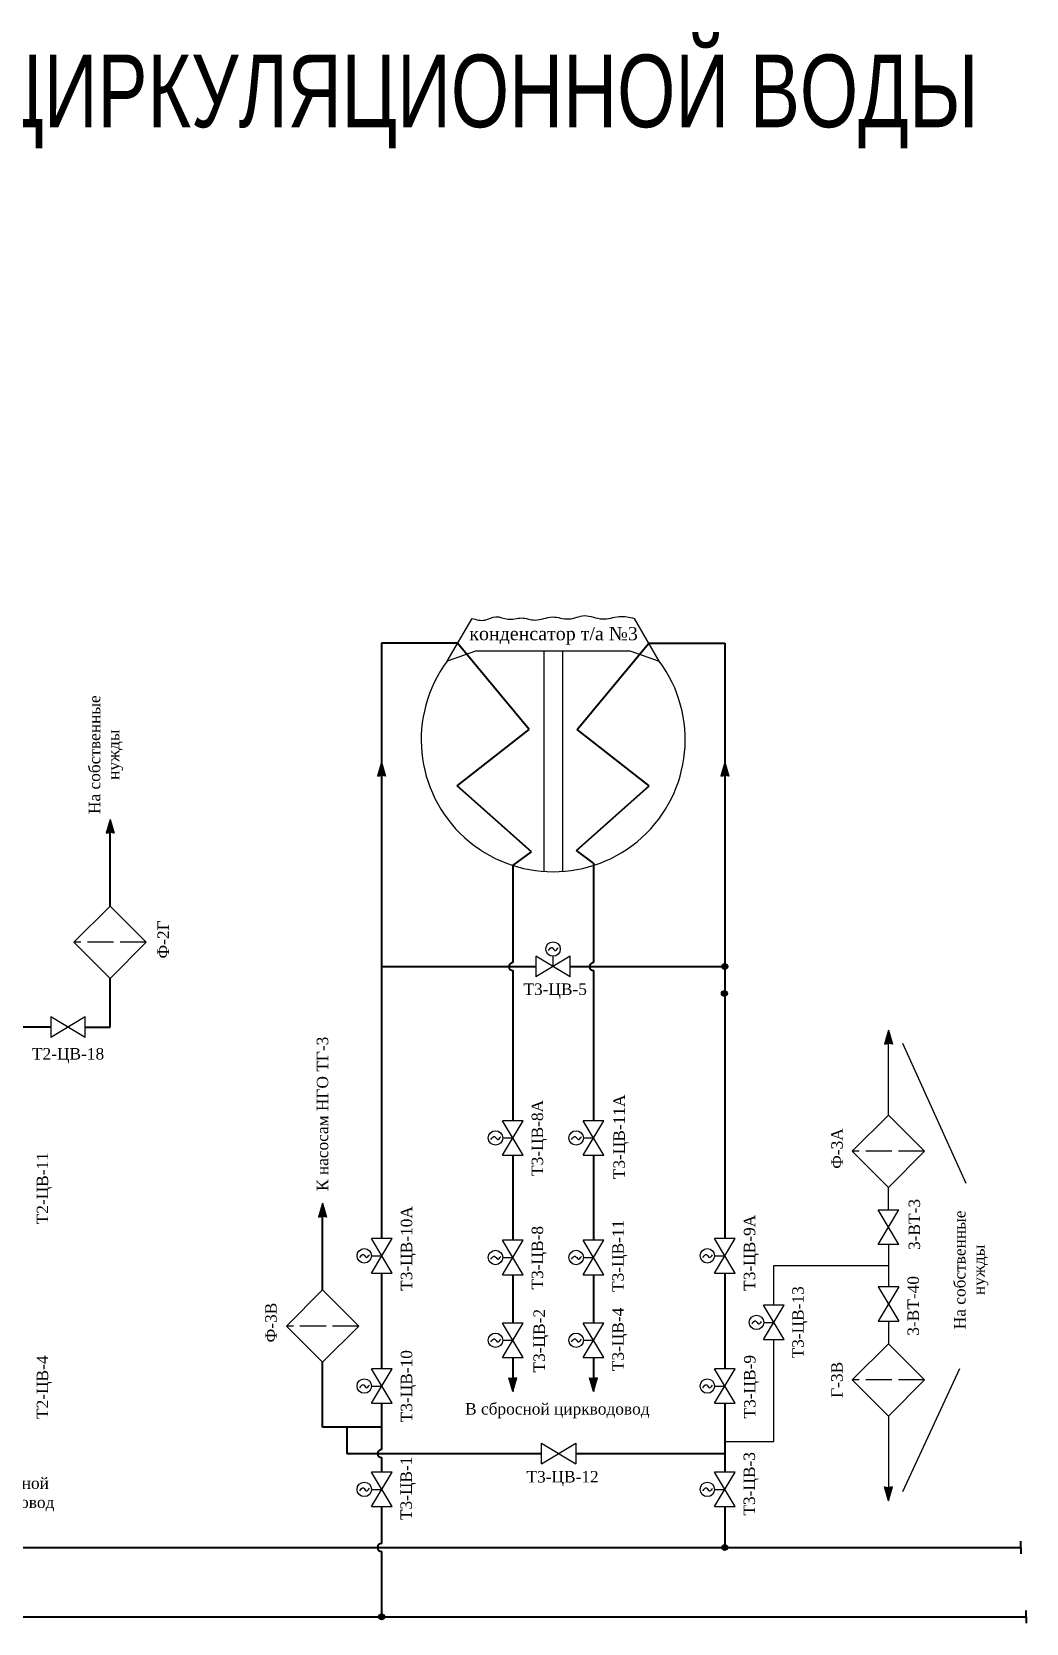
# Model space of a CAD drawing. Header units: millimetres. Extents: x 95 to 468, y 175 to 395.
# Drawn here: x 331 to 468, y 176.2 to 395.2 of the extents above; entities that cross this region are included whole.
import ezdxf

# ---------------------------------------------------------------- set-up
doc = ezdxf.new("R2010")
doc.units = ezdxf.units.MM
doc.linetypes.add('ACAD_ISO02W100', pattern=[15, 12, -3])
doc.styles.add('ARIAL', font='ARIAL.TTF', dxfattribs={"width": 0.9})

msp = doc.modelspace()

# ---------------------------------------------------------------- hatches: boundary and pattern name
h = msp.add_hatch(color=256)
h.paths.add_polyline_path([(379.19, 292.84), (379.74, 292.76), (379.19, 294.67)])
h.paths.add_polyline_path([(378.64, 292.76), (379.19, 292.84), (379.19, 294.67)])
h = msp.add_hatch(color=256)
h.paths.add_polyline_path([(426.45, 292.84), (427, 292.76), (426.45, 294.67)])
h.paths.add_polyline_path([(425.9, 292.76), (426.45, 292.84), (426.45, 294.67)])
h = msp.add_hatch(color=256)
h.paths.add_polyline_path([(341.79, 284.97), (342.34, 284.88), (341.79, 286.8)])
h.paths.add_polyline_path([(341.24, 284.88), (341.79, 284.97), (341.79, 286.8)])
h = msp.add_hatch(color=256)
edge = h.paths.add_edge_path()
edge.add_arc((426.45, 266.54), 0.411, 0, 360)
h = msp.add_hatch(color=256)
edge = h.paths.add_edge_path()
edge.add_arc((426.4, 262.82), 0.411, 0, 360)
h = msp.add_hatch(color=256)
h.paths.add_polyline_path([(449, 255.93), (448.45, 255.85), (449, 257.76)])
h.paths.add_polyline_path([(449.55, 255.85), (449, 255.93), (449, 257.76)])
h = msp.add_hatch(color=256)
h.paths.add_polyline_path([(371.05, 232.13), (371.6, 232.04), (371.05, 233.96)])
h.paths.add_polyline_path([(370.5, 232.04), (371.05, 232.13), (371.05, 233.96)])
h = msp.add_hatch(color=256)
h.paths.add_polyline_path([(397.27, 209.86), (396.72, 209.94), (397.27, 208.02)])
h.paths.add_polyline_path([(397.82, 209.94), (397.27, 209.86), (397.27, 208.02)])
h = msp.add_hatch(color=256)
h.paths.add_polyline_path([(408.38, 209.86), (407.83, 209.94), (408.38, 208.02)])
h.paths.add_polyline_path([(408.93, 209.94), (408.38, 209.86), (408.38, 208.02)])
h = msp.add_hatch(color=256)
h.paths.add_polyline_path([(449, 194.83), (448.45, 194.91), (449, 192.99)])
h.paths.add_polyline_path([(449.55, 194.91), (449, 194.83), (449, 192.99)])
h = msp.add_hatch(color=256)
edge = h.paths.add_edge_path()
edge.add_arc((426.45, 186.57), 0.411, 0, 360)
h = msp.add_hatch(color=256)
edge = h.paths.add_edge_path()
edge.add_arc((379.19, 177.02), 0.411, 0, 360)

# ---------------------------------------------------------------- linework, layer by layer
for p, q in [((388.22, 308.59), (391.64, 314.46)), ((417.42, 308.59), (414, 314.46)), ((392.26, 310), (388.22, 308.59)), ((392.26, 310), (413.38, 310)), ((401.52, 310), (401.52, 279.62)), ((404.12, 310), (404.12, 279.62)), ((413.38, 310), (417.42, 308.59)), ((379.19, 294.67), (378.64, 292.76)), ((379.19, 294.67), (379.74, 292.76)), ((426.45, 294.67), (425.9, 292.76)), ((426.45, 294.67), (427, 292.76)), ((378.64, 292.76), (379.19, 292.84)), ((379.74, 292.76), (379.19, 292.84)), ((425.9, 292.76), (426.45, 292.84)), ((427, 292.76), (426.45, 292.84)), ((341.79, 286.8), (341.24, 284.88)), ((341.24, 284.88), (341.79, 284.97)), ((341.79, 286.8), (342.34, 284.88)), ((342.34, 284.88), (341.79, 284.97)), ((400.43, 267.96), (400.43, 265.12)), ((405.17, 265.12), (400.43, 267.96)), ((405.17, 267.96), (400.43, 265.12)), ((402.8, 266.54), (402.8, 267.94)), ((405.17, 265.12), (405.17, 267.96)), ((333.63, 259.63), (333.63, 256.79)), ((338.37, 256.79), (333.63, 259.63)), ((338.37, 259.63), (333.63, 256.79)), ((338.37, 256.79), (338.37, 259.63)), ((449, 257.76), (448.45, 255.85)), ((449, 257.76), (449.55, 255.85)), ((448.45, 255.85), (449, 255.93)), ((449, 248.63), (449, 255.93)), ((449.55, 255.85), (449, 255.93)), ((450.92, 255.97), (459.65, 236.71)), ((449, 246.09), (449, 248.63)), ((398.69, 245.31), (395.85, 245.31)), ((395.85, 240.58), (398.69, 245.31)), ((398.69, 240.58), (395.85, 245.31)), ((409.8, 245.31), (406.95, 245.31)), ((406.95, 240.58), (409.8, 245.31)), ((409.8, 240.58), (406.95, 245.31)), ((395.87, 242.95), (397.27, 242.95)), ((406.97, 242.95), (408.38, 242.95)), ((395.85, 240.58), (398.69, 240.58)), ((406.95, 240.58), (409.8, 240.58)), ((449, 233.03), (449, 236.13)), ((371.05, 233.96), (370.5, 232.04)), ((371.05, 233.96), (371.6, 232.04)), ((447.58, 233.03), (450.42, 233.03)), ((450.42, 228.29), (447.58, 233.03)), ((447.58, 228.29), (450.42, 233.03)), ((370.5, 232.04), (371.05, 232.13)), ((371.6, 232.04), (371.05, 232.13)), ((380.62, 229.09), (377.77, 229.09)), ((377.77, 224.35), (380.62, 229.09)), ((380.62, 224.35), (377.77, 229.09)), ((398.69, 228.86), (395.85, 228.86)), ((395.85, 224.12), (398.69, 228.86)), ((398.69, 224.12), (395.85, 228.86)), ((409.8, 228.86), (406.95, 228.86)), ((406.95, 224.12), (409.8, 228.86)), ((409.8, 224.12), (406.95, 228.86)), ((427.87, 229.09), (425.03, 229.09)), ((425.03, 224.35), (427.87, 229.09)), ((427.87, 224.35), (425.03, 229.09)), ((450.42, 228.29), (447.58, 228.29)), ((449, 228.29), (449, 222.46)), ((377.79, 226.72), (379.19, 226.72)), ((395.87, 226.49), (397.27, 226.49)), ((406.97, 226.49), (408.38, 226.49)), ((425.05, 226.72), (426.45, 226.72)), ((377.77, 224.35), (380.62, 224.35)), ((395.85, 224.12), (398.69, 224.12)), ((406.95, 224.12), (409.8, 224.12)), ((425.03, 224.35), (427.87, 224.35)), ((433.21, 219.93), (433.21, 225.38)), ((433.21, 225.38), (449, 225.38)), ((450.42, 222.46), (447.58, 222.46)), ((450.42, 222.46), (447.58, 217.72)), ((447.58, 222.46), (450.42, 217.72)), ((434.63, 219.93), (431.79, 219.93)), ((431.79, 215.19), (434.63, 219.93)), ((434.63, 215.19), (431.79, 219.93)), ((398.69, 217.46), (395.85, 217.46)), ((395.85, 212.72), (398.69, 217.46)), ((398.69, 212.72), (395.85, 217.46)), ((409.8, 217.46), (406.95, 217.46)), ((406.95, 212.72), (409.8, 217.46)), ((409.8, 212.72), (406.95, 217.46)), ((431.81, 217.56), (433.21, 217.56)), ((447.58, 217.72), (450.42, 217.72)), ((449, 217.72), (449, 214.62)), ((395.87, 215.09), (397.27, 215.09)), ((406.97, 215.09), (408.38, 215.09)), ((431.79, 215.19), (434.63, 215.19)), ((433.21, 201.16), (433.21, 215.19)), ((395.85, 212.72), (398.69, 212.72)), ((406.95, 212.72), (409.8, 212.72)), ((380.62, 211.16), (377.77, 211.16)), ((377.77, 206.42), (380.62, 211.16)), ((380.62, 206.42), (377.77, 211.16)), ((427.87, 211.16), (425.03, 211.16)), ((425.03, 206.42), (427.87, 211.16)), ((427.87, 206.42), (425.03, 211.16)), ((458.77, 211.17), (450.92, 194.25)), ((377.79, 208.79), (379.19, 208.79)), ((397.27, 208.02), (396.72, 209.94)), ((396.72, 209.94), (397.27, 209.86)), ((397.27, 208.02), (397.82, 209.94)), ((397.82, 209.94), (397.27, 209.86)), ((408.38, 208.02), (407.83, 209.94)), ((407.83, 209.94), (408.38, 209.86)), ((408.38, 208.02), (408.93, 209.94)), ((408.93, 209.94), (408.38, 209.86)), ((425.05, 208.79), (426.45, 208.79)), ((377.77, 206.42), (380.62, 206.42)), ((425.03, 206.42), (427.87, 206.42)), ((449, 204.66), (449, 202.13)), ((449, 202.13), (449, 194.83)), ((401.22, 198.08), (401.22, 200.92)), ((401.22, 198.08), (405.95, 200.92)), ((401.22, 200.92), (405.95, 198.08)), ((405.95, 200.92), (405.95, 198.08)), ((426.45, 201.16), (433.21, 201.16)), ((380.62, 196.94), (377.77, 196.94)), ((377.77, 192.21), (380.62, 196.94)), ((380.62, 192.21), (377.77, 196.94)), ((427.87, 196.94), (425.03, 196.94)), ((425.03, 192.21), (427.87, 196.94)), ((427.87, 192.21), (425.03, 196.94)), ((377.79, 194.57), (379.19, 194.57)), ((425.05, 194.57), (426.45, 194.57)), ((449, 192.99), (448.45, 194.91)), ((448.45, 194.91), (449, 194.83)), ((449, 192.99), (449.55, 194.91)), ((449.55, 194.91), (449, 194.83)), ((377.77, 192.21), (380.62, 192.21)), ((425.03, 192.21), (427.87, 192.21))]:
    msp.add_line(p, q)
at = {"lineweight": 40}
for p, q in [((379.19, 311.03), (379.19, 229.09)), ((389.64, 311.03), (379.19, 311.03)), ((399.52, 299.18), (389.64, 311.03)), ((406.12, 299.18), (416, 311.03)), ((416, 311.03), (426.45, 311.03)), ((426.45, 311.03), (426.45, 229.09)), ((389.58, 291.42), (399.52, 299.18)), ((416.06, 291.42), (406.12, 299.18)), ((399.82, 282.32), (389.58, 291.42)), ((406.01, 282.49), (416.06, 291.42)), ((341.79, 274.87), (341.79, 284.97)), ((397.27, 280.45), (399.82, 282.32)), ((397.27, 280.45), (397.27, 267.1)), ((408.38, 280.75), (406.01, 282.49)), ((408.38, 280.75), (408.38, 267.1)), ((379.19, 266.54), (400.43, 266.54)), ((397.27, 265.99), (397.27, 245.31)), ((405.17, 266.54), (426.45, 266.54)), ((408.38, 265.99), (408.38, 245.31)), ((341.79, 258.21), (341.79, 264.91)), ((333.63, 258.21), (328.42, 258.21)), ((338.37, 258.21), (341.79, 258.21)), ((397.27, 240.58), (397.27, 228.86)), ((408.38, 240.58), (408.38, 228.86)), ((371.06, 222.03), (371.05, 232.13)), ((379.19, 224.35), (379.19, 211.16)), ((397.27, 224.12), (397.27, 217.46)), ((408.38, 224.12), (408.38, 217.46)), ((426.45, 224.35), (426.45, 211.16)), ((397.27, 212.72), (397.27, 208.02)), ((408.38, 212.72), (408.38, 208.02)), ((371.05, 203.15), (371.05, 212.07)), ((379.19, 206.42), (379.19, 200.05)), ((426.45, 206.42), (426.45, 196.94)), ((379.19, 203.15), (371.05, 203.15)), ((374.38, 203.15), (374.38, 199.5)), ((374.38, 199.5), (401.22, 199.5)), ((405.95, 199.5), (426.45, 199.5)), ((379.19, 198.94), (379.19, 196.94)), ((379.19, 192.21), (379.19, 187.13)), ((426.45, 192.21), (426.45, 186.57)), ((292.12, 186.57), (467.24, 186.57)), ((467.24, 186.57), (467.24, 187.44)), ((467.24, 186.57), (467.24, 185.7)), ((379.19, 186.02), (379.19, 177.02)), ((467.97, 177.02), (467.97, 177.89)), ((237.41, 177.02), (467.97, 177.02)), ((467.97, 177.02), (467.97, 176.15))]:
    msp.add_line(p, q, dxfattribs=at)
at = {"linetype": 'ACAD_ISO02W100', "ltscale": 0.3}
for p, q in [((346.77, 269.89), (336.81, 269.89)), ((453.98, 241.11), (444.02, 241.11)), ((376.04, 217.05), (366.08, 217.05)), ((453.98, 209.64), (444.02, 209.64))]:
    msp.add_line(p, q, dxfattribs=at)
for points in [[(346.77, 269.89), (341.79, 264.91), (336.81, 269.89), (341.79, 274.87)], [(453.98, 241.11), (449, 246.09), (444.02, 241.11), (449, 236.13)], [(376.04, 217.05), (371.05, 212.07), (366.07, 217.05), (371.06, 222.03)], [(453.98, 209.64), (449, 204.66), (444.02, 209.64), (449, 214.62)]]:
    msp.add_lwpolyline(points, close=True)
for centre, radius in [((402.8, 268.94), 0.996), ((426.45, 266.54), 0.411), ((426.4, 262.82), 0.411), ((394.87, 242.95), 0.996), ((405.98, 242.95), 0.996), ((376.8, 226.72), 0.996), ((394.87, 226.49), 0.996), ((405.98, 226.49), 0.996), ((424.05, 226.72), 0.996), ((430.82, 217.56), 0.996), ((394.87, 215.09), 0.996), ((405.98, 215.09), 0.996), ((376.8, 208.79), 0.996), ((424.05, 208.79), 0.996), ((376.8, 194.57), 0.996), ((424.05, 194.57), 0.996), ((426.45, 186.57), 0.411), ((379.19, 177.02), 0.411)]:
    msp.add_circle(centre, radius)
msp.add_arc((402.82, 297.76), 18.18, 143.4237, 36.5763)
at = {"lineweight": 40}
for centre in [(397.27, 266.54), (408.38, 266.54), (379.19, 199.5), (379.19, 186.57)]:
    msp.add_arc(centre, 0.554, 90, 270, dxfattribs=at)
for points in [[(391.64, 314.46), (393.41, 314.23), (394.94, 314.69), (396.58, 314.35), (398.45, 314.52), (400.34, 314.23), (402.69, 314.66), (404.98, 314.38), (407.14, 314.84), (409.59, 314.38), (411.91, 314.72), (414, 314.46)], [(402.16, 268.74), (402.67, 269.15), (403.06, 268.75), (403.5, 269.1)], [(394.25, 242.73), (394.75, 243.14), (395.14, 242.73), (395.59, 243.09)], [(405.35, 242.73), (405.86, 243.14), (406.25, 242.73), (406.7, 243.09)], [(376.17, 226.5), (376.68, 226.91), (377.07, 226.51), (377.51, 226.86)], [(394.25, 226.27), (394.75, 226.68), (395.14, 226.27), (395.59, 226.63)], [(405.35, 226.27), (405.86, 226.68), (406.25, 226.27), (406.7, 226.63)], [(423.43, 226.5), (423.94, 226.91), (424.32, 226.51), (424.77, 226.86)], [(430.19, 217.34), (430.7, 217.75), (431.09, 217.34), (431.53, 217.7)], [(394.25, 214.87), (394.75, 215.28), (395.14, 214.87), (395.59, 215.23)], [(405.35, 214.87), (405.86, 215.28), (406.25, 214.87), (406.7, 215.23)], [(376.17, 208.57), (376.68, 208.98), (377.07, 208.57), (377.51, 208.93)], [(423.43, 208.57), (423.94, 208.98), (424.32, 208.57), (424.77, 208.93)], [(376.17, 194.36), (376.68, 194.77), (377.07, 194.36), (377.51, 194.72)], [(423.43, 194.36), (423.94, 194.77), (424.32, 194.36), (424.77, 194.72)]]:
    msp.add_spline(points, degree=3)

# ---------------------------------------------------------------- texts
at = {"insert": (284.58, 385.62), "char_height": 10, "width": 395, "attachment_point": 5, "style": 'ARIAL'}
msp.add_mtext('{\\fArial Narrow|b0|i0|c204|p34;ОПЕРАТИВНАЯ СХЕМА\\fArial Narrow|b0|i0|c0|p34; \\fArial Narrow|b0|i0|c204|p34;ТРУБОПРОВОДОВ ЦИРКУЛЯЦИОННОЙ ВОДЫ}', dxfattribs=at)
for s, insert, char_height, width, attachment_point in [('{\\fTimes New Roman|b0|i0|c204|p18;\\H0.8642x;\\C256;конденсатор т/а №3}', (402.87, 312.07), 2.106, 27.2025, 5), ('{\\fTimes New Roman|b0|i0|c204|p18;Т3-ЦВ-5}', (398.72, 264.21), 1.5795, 8.2118, 1), ('{\\fTimes New Roman|b0|i0|c204|p18;Т\\fTimes New Roman|b0|i0|c0|p18;2-\\fTimes New Roman|b0|i0|c204|p18;ЦВ\\fTimes New Roman|b0|i0|c0|p18;-1\\fTimes New Roman|b0|i0|c204|p18;8}', (336, 254.27), 1.5795, 9.0801, 5), ('{\\fTimes New Roman|b0|i0|c204|p18;В сбросной циркводовод}', (403.39, 205.4), 1.5795, 33.7995, 5), ('{\\fTimes New Roman|b0|i0|c204|p18;В сбросной \\fTimes New Roman|b0|i0|c0|p18;\\P\\fTimes New Roman|b0|i0|c204|p18;циркводовод}', (327.53, 193.86), 1.5795, 16.5558, 5), ('{\\fTimes New Roman|b0|i0|c204|p18;Т3-ЦВ-12}', (399.14, 197.1), 1.5795, 7.5635, 1)]:
    msp.add_mtext(s, dxfattribs=dict(insert=insert, char_height=char_height, width=width, attachment_point=attachment_point))
at = {"char_height": 1.5795, "rotation": 90}
for s, insert, width, attachment_point in [('{\\fTimes New Roman|b0|i0|c204|p18;На собственные нужды}', (341.22, 295.7), 21.2495, 5), ('{\\fTimes New Roman|b0|i0|c204|p18;Ф-2Г}', (348.31, 267.64), 7.5635, 1), ('{\\fTimes New Roman|b0|i0|c204|p18;К насосам НГО ТГ-3}', (371.05, 246.26), 21.2495, 5), ('{\\fTimes New Roman|b0|i0|c204|p18;Т3-ЦВ-8А}', (399.85, 237.71), 7.5635, 1), ('{\\fTimes New Roman|b0|i0|c204|p18;Т3-ЦВ-11А}', (411.11, 237.26), 7.5635, 1), ('{\\fTimes New Roman|b0|i0|c204|p18;Ф-3А}', (441.12, 238.69), 7.5635, 1), ('{\\fTimes New Roman|b0|i0|c204|p18;Т\\fTimes New Roman|b0|i0|c0|p18;2-\\fTimes New Roman|b0|i0|c204|p18;ЦВ\\fTimes New Roman|b0|i0|c0|p18;-11}', (332.72, 236.02), 9.0801, 5), ('{\\fTimes New Roman|b0|i0|c204|p18;3-ВТ-3}', (451.77, 227.52), 7.5635, 1), ('{\\fTimes New Roman|b0|i0|c204|p18;Т\\fTimes New Roman|b0|i0|c0|p18;3-\\fTimes New Roman|b0|i0|c204|p18;ЦВ\\fTimes New Roman|b0|i0|c0|p18;-10\\fTimes New Roman|b0|i0|c204|p18;А}', (381.82, 221.9), 7.5635, 1), ('{\\fTimes New Roman|b0|i0|c204|p18;Т\\fTimes New Roman|b0|i0|c0|p18;3-\\fTimes New Roman|b0|i0|c204|p18;ЦВ\\fTimes New Roman|b0|i0|c0|p18;-9\\fTimes New Roman|b0|i0|c204|p18;А}', (429.07, 221.9), 7.5635, 1), ('{\\fTimes New Roman|b0|i0|c204|p18;На собственные нужды}', (460.4, 224.78), 21.2495, 5), ('{\\fTimes New Roman|b0|i0|c204|p18;Т3-ЦВ-8}', (399.85, 222.08), 7.5635, 1), ('{\\fTimes New Roman|b0|i0|c204|p18;Т3-ЦВ-11}', (410.96, 221.74), 7.5635, 1), ('\\pt1.58;{\\fTimes New Roman|b0|i0|c204|p18;3-ВТ-40}', (451.62, 215.72), 7.5635, 1), ('{\\fTimes New Roman|b0|i0|c204|p18;Т3-ЦВ-\\fTimes New Roman|b0|i0|c0|p18;13}', (435.74, 212.59), 7.5635, 1), ('{\\fTimes New Roman|b0|i0|c204|p18;Ф-3В}', (363.15, 214.8), 7.5635, 1), ('{\\fTimes New Roman|b0|i0|c204|p18;Т3-ЦВ-2}', (400.1, 210.66), 7.5635, 1), ('{\\fTimes New Roman|b0|i0|c204|p18;Т3-ЦВ-4}', (410.96, 210.84), 7.5635, 1), ('{\\fTimes New Roman|b0|i0|c204|p18;Т\\fTimes New Roman|b0|i0|c0|p18;2-\\fTimes New Roman|b0|i0|c204|p18;ЦВ\\fTimes New Roman|b0|i0|c0|p18;-4}', (332.72, 208.63), 9.0801, 5), ('{\\fTimes New Roman|b0|i0|c204|p18;Т\\fTimes New Roman|b0|i0|c0|p18;3-\\fTimes New Roman|b0|i0|c204|p18;ЦВ\\fTimes New Roman|b0|i0|c0|p18;-10}', (381.82, 203.8), 7.5635, 1), ('{\\fTimes New Roman|b0|i0|c204|p18;Т3-ЦВ-9}', (429.1, 204.32), 7.5635, 1), ('{\\fTimes New Roman|b0|i0|c204|p18;Г-3В}', (441.11, 207.17), 7.5635, 1), ('{\\fTimes New Roman|b0|i0|c204|p18;Т3-ЦВ-3}', (429.04, 190.96), 7.5635, 1), ('{\\fTimes New Roman|b0|i0|c204|p18;Т3-ЦВ-1}', (381.78, 190.34), 7.5635, 1)]:
    msp.add_mtext(s, dxfattribs=dict(at, insert=insert, width=width, attachment_point=attachment_point))

doc.saveas('drawing.dxf')
